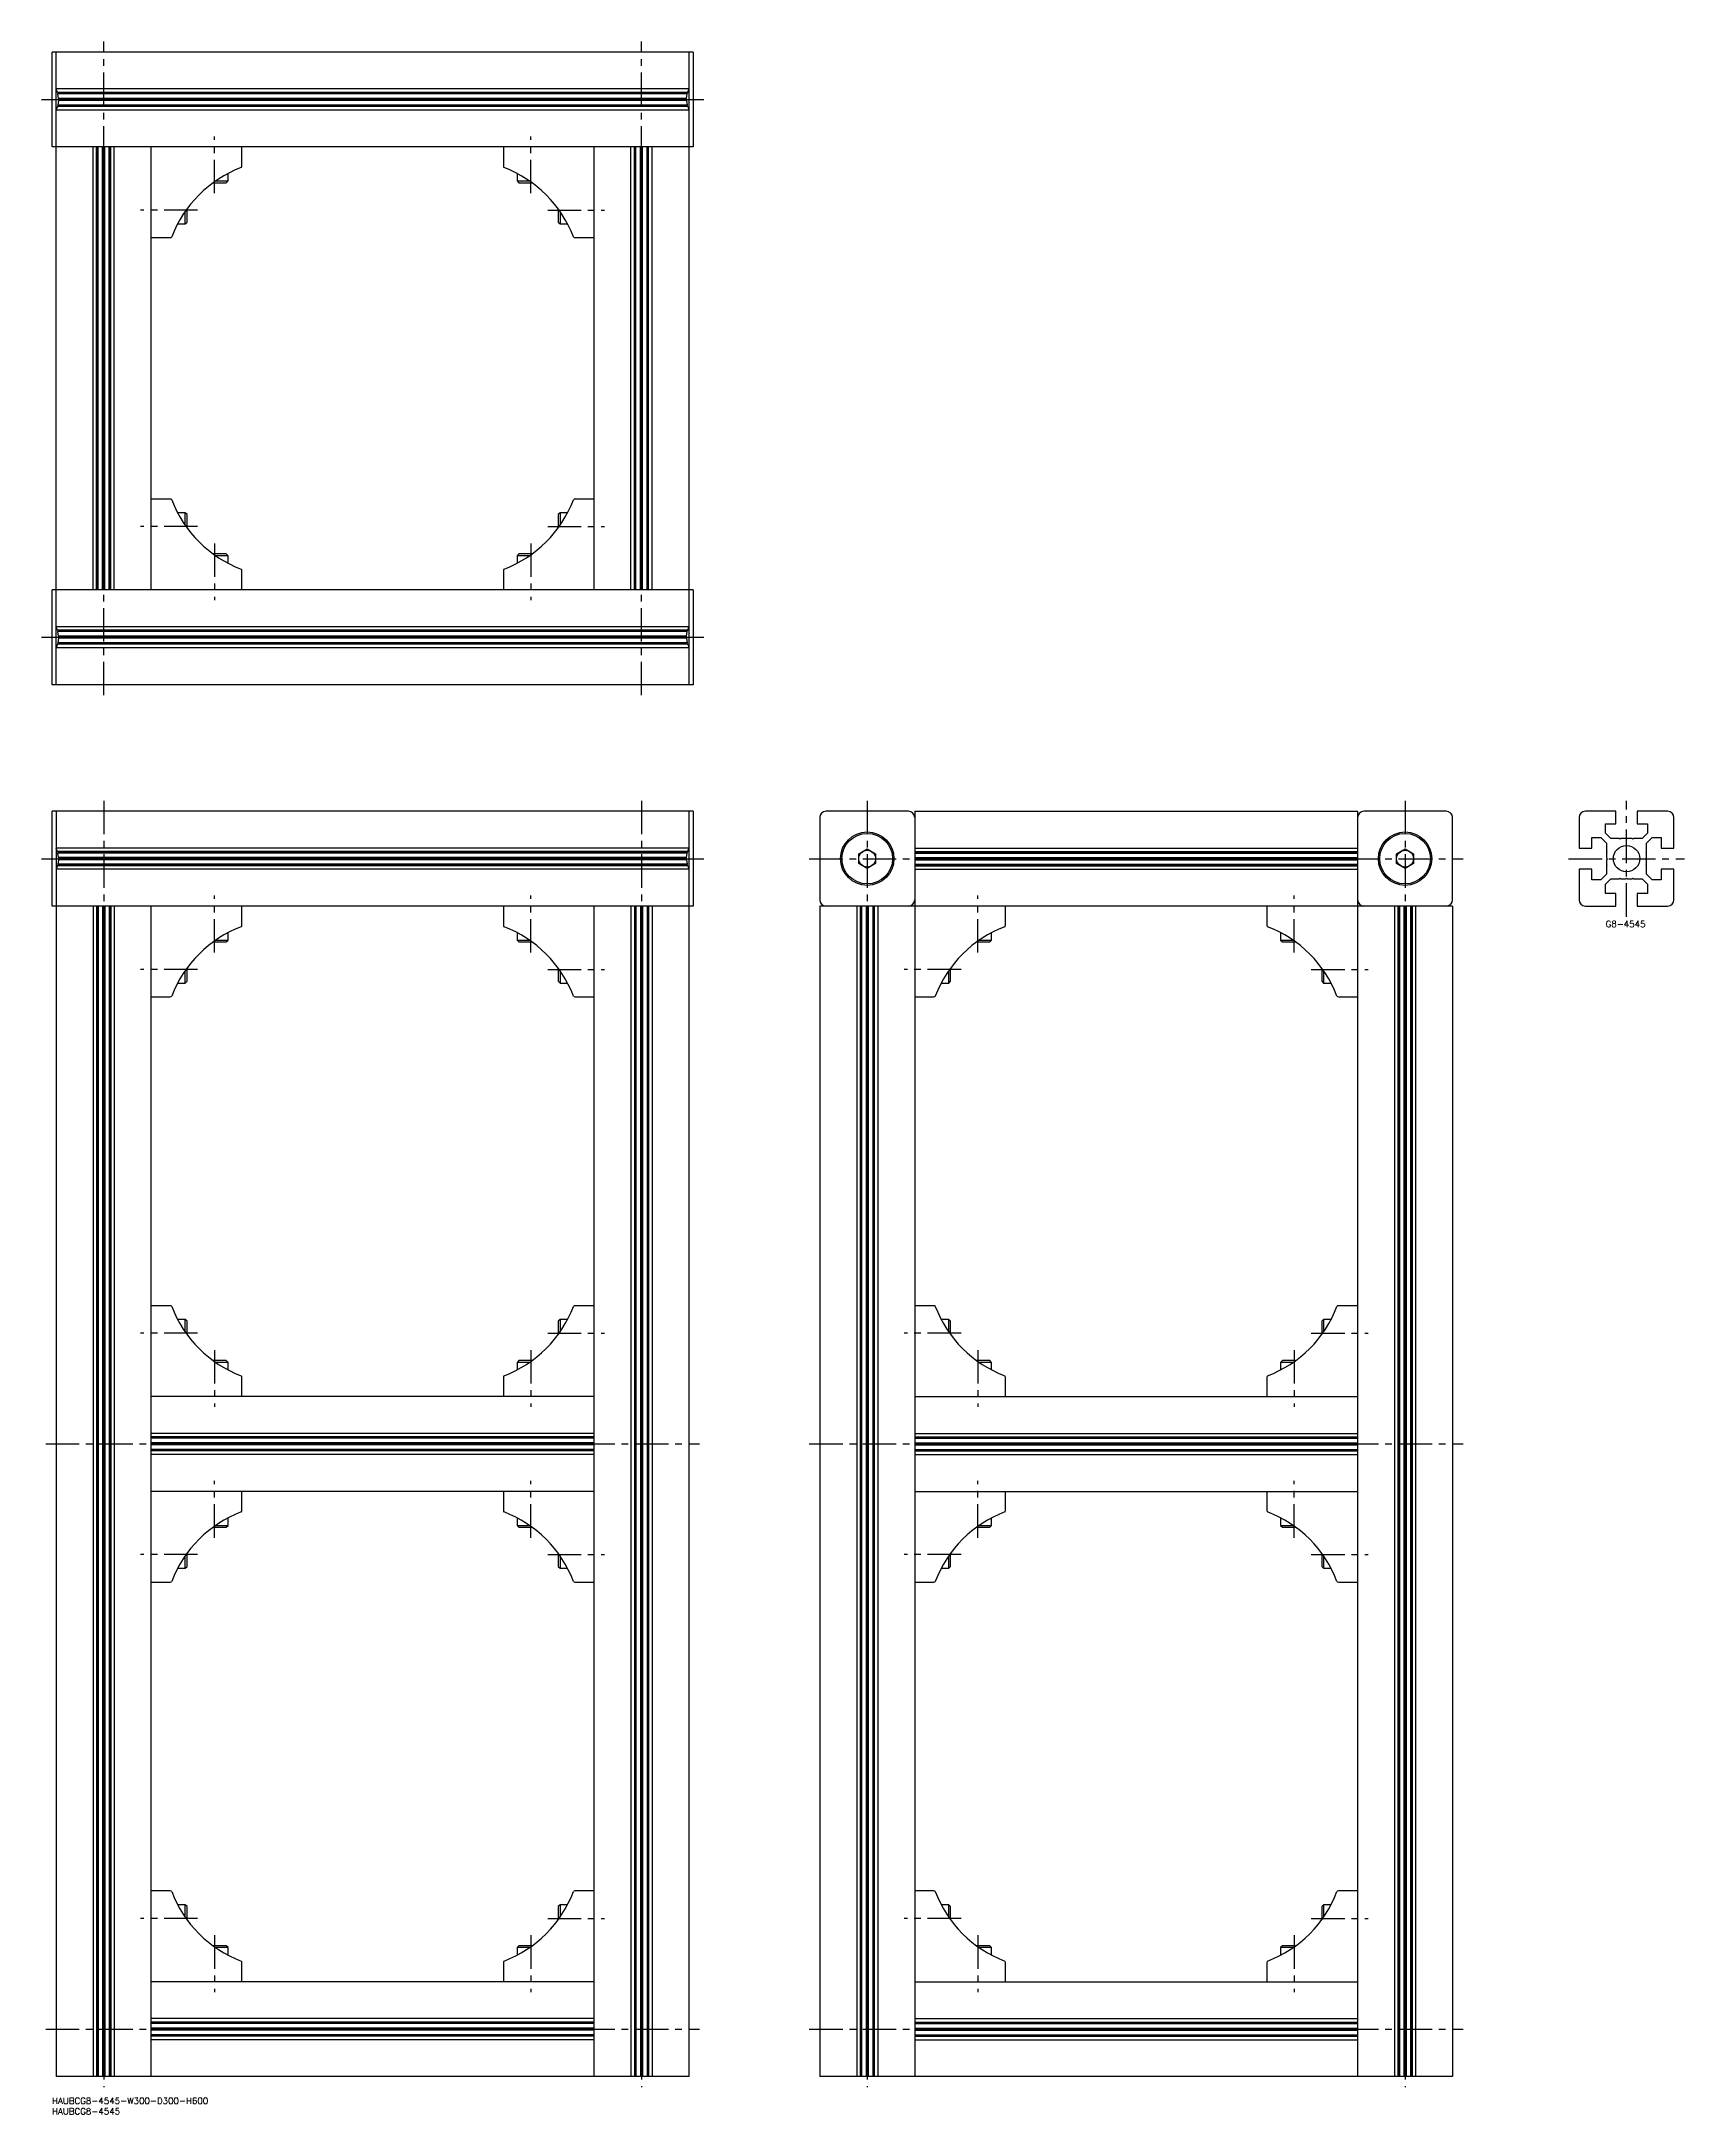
# Model space of a CAD drawing. Extents: x -5 to 774, y -8 to 975.
import ezdxf

# ---------------------------------------------------------------- set-up
doc = ezdxf.new("R2010")
doc.units = 0
doc.header["$LTSCALE"] = 0.5
doc.linetypes.add('CENTER', pattern=[50.8, 31.75, -6.35, 6.35, -6.35])
for name, color, linetype in [('MSM_CENTER', 1, 'CENTER'), ('MSM_CONTINUOUS', 7, 'CONTINUOUS'), ('MSM_PART_NUMBER', 7, 'CONTINUOUS')]:
    doc.layers.add(name, color=color, linetype=linetype)
doc.styles.get("Standard").update_dxf_attribs({"font": 'txt.shx', "height": 3, "bigfont": 'bigfont.shx'})

# ---------------------------------------------------------------- blocks, each defined once
blk = doc.blocks.new('*U8')
at = {"layer": 'MSM_PART_NUMBER'}
blk.add_text('HAUBCG8-4545-W300-D300-H600', height=3, dxfattribs=at).set_placement((0, -3))
blk = doc.blocks.new('*U9')
at = {"layer": 'MSM_PART_NUMBER'}
blk.add_text('HAUBCG8-4545', height=3, dxfattribs=at).set_placement((0, -8))
blk = doc.blocks.new('*U10')
at = {"layer": 'MSM_PART_NUMBER'}
blk.add_text('G8-4545', height=3, dxfattribs=at).set_placement((736.59, 554.97))

msp = doc.modelspace()

# ---------------------------------------------------------------- linework, layer by layer
at = {"layer": 'MSM_CENTER'}
for p, q in [((24.5, 665), (24.5, 975)), ((279.5, 665), (279.5, 975)), ((-5, 947.5), (309, 947.5)), ((77, 903), (77, 930)), ((227, 903), (227, 930)), ((69, 895), (42, 895)), ((235, 895), (262, 895)), ((69, 745), (42, 745)), ((235, 745), (262, 745)), ((77, 737), (77, 710)), ((227, 737), (227, 710)), ((-5, 692.5), (309, 692.5)), ((24.5, 615), (24.5, 5)), ((279.5, 615), (279.5, 5)), ((386.5, 615), (386.5, 5)), ((641.5, 615), (641.5, 5)), ((746.5, 560), (746.5, 615)), ((-5, 587.5), (309, 587.5)), ((359, 587.5), (669, 587.5)), ((719, 587.5), (774, 587.5)), ((77, 543), (77, 570)), ((227, 543), (227, 570)), ((439, 543), (439, 570)), ((589, 543), (589, 570)), ((69, 535), (42, 535)), ((235, 535), (262, 535)), ((431, 535), (404, 535)), ((597, 535), (624, 535)), ((69, 362.5), (42, 362.5)), ((77, 354.5), (77, 327.5)), ((227, 354.5), (227, 327.5)), ((235, 362.5), (262, 362.5)), ((431, 362.5), (404, 362.5)), ((439, 354.5), (439, 327.5)), ((589, 354.5), (589, 327.5)), ((597, 362.5), (624, 362.5)), ((-3, 310), (307, 310)), ((359, 310), (669, 310)), ((77, 265.5), (77, 292.5)), ((227, 265.5), (227, 292.5)), ((439, 265.5), (439, 292.5)), ((589, 265.5), (589, 292.5)), ((69, 257.5), (42, 257.5)), ((235, 257.5), (262, 257.5)), ((431, 257.5), (404, 257.5)), ((597, 257.5), (624, 257.5)), ((69, 85), (42, 85)), ((235, 85), (262, 85)), ((431, 85), (404, 85)), ((597, 85), (624, 85)), ((77, 77), (77, 50)), ((227, 77), (227, 50)), ((439, 77), (439, 50)), ((589, 77), (589, 50)), ((-3, 32.5), (307, 32.5)), ((359, 32.5), (669, 32.5))]:
    msp.add_line(p, q, dxfattribs=at)
at = {"layer": 'MSM_CONTINUOUS'}
for p, q in [((0, 925), (0, 970)), ((304, 970), (0, 970)), ((2, 670), (2, 970)), ((302, 970), (302, 670)), ((304, 970), (304, 925)), ((302, 952.5), (2, 952.5)), ((2.58, 950.85), (2, 952.31)), ((2.58, 944.15), (2, 942.69)), ((301.42, 950.85), (2.58, 950.85)), ((2.58, 950.85), (2.88, 950.5)), ((2.88, 944.5), (2.58, 944.15)), ((301.42, 944.15), (2.58, 944.15)), ((2.88, 950.5), (2.79, 950.15)), ((301.21, 950.15), (2.79, 950.15)), ((3.14, 948.02), (2.79, 950.15)), ((3.14, 946.98), (2.79, 944.85)), ((2.79, 944.85), (2.88, 944.5)), ((301.21, 944.85), (2.79, 944.85)), ((301.12, 950.5), (2.88, 950.5)), ((301.12, 944.5), (2.88, 944.5)), ((3.14, 948.02), (3.45, 947.5)), ((300.86, 948.02), (3.14, 948.02)), ((3.45, 947.5), (3.14, 946.98)), ((300.86, 946.98), (3.14, 946.98)), ((300.55, 947.5), (3.45, 947.5)), ((300.55, 947.5), (300.86, 948.02)), ((300.86, 946.98), (300.55, 947.5)), ((300.86, 948.02), (301.21, 950.15)), ((300.86, 946.98), (301.21, 944.85)), ((301.12, 950.5), (301.42, 950.85)), ((301.21, 950.15), (301.12, 950.5)), ((301.12, 944.5), (301.21, 944.85)), ((301.42, 944.15), (301.12, 944.5)), ((301.42, 950.85), (302, 952.31)), ((301.42, 944.15), (302, 942.69)), ((302, 942.5), (2, 942.5)), ((304, 925), (0, 925)), ((19.5, 715), (19.5, 925)), ((21.15, 715), (21.15, 925)), ((21.5, 715), (21.5, 925)), ((21.85, 715), (21.85, 925)), ((23.98, 715), (23.98, 925)), ((24.5, 715), (24.5, 925)), ((25.02, 715), (25.02, 925)), ((27.15, 715), (27.15, 925)), ((27.5, 715), (27.5, 925)), ((27.85, 715), (27.85, 925)), ((29.5, 715), (29.5, 925)), ((47, 715), (47, 925)), ((90, 915.91), (90, 925)), ((214, 925), (214, 915.91)), ((257, 715), (257, 925)), ((274.5, 715), (274.5, 925)), ((276.15, 715), (276.15, 925)), ((276.5, 715), (276.5, 925)), ((276.85, 715), (276.85, 925)), ((278.98, 715), (278.98, 925)), ((279.5, 715), (279.5, 925)), ((280.02, 715), (280.02, 925)), ((282.15, 715), (282.15, 925)), ((282.5, 715), (282.5, 925)), ((282.85, 715), (282.85, 925)), ((284.5, 715), (284.5, 925)), ((76.39, 908), (82.63, 908)), ((77.61, 908.87), (83.5, 908.87)), ((82.63, 908), (83.5, 908.87)), ((83.5, 908.87), (83.5, 912.42)), ((220.5, 912.42), (220.5, 908.87)), ((220.5, 908.87), (221.37, 908)), ((220.5, 908.87), (226.39, 908.87)), ((221.37, 908), (227.61, 908)), ((64, 889.37), (64, 895.61)), ((240, 895.61), (240, 889.37)), ((59.58, 888.5), (63.13, 888.5)), ((63.13, 888.5), (63.13, 894.39)), ((63.13, 888.5), (64, 889.37)), ((240, 889.37), (240.87, 888.5)), ((240.87, 894.39), (240.87, 888.5)), ((240.87, 888.5), (244.42, 888.5)), ((47, 882), (56.09, 882)), ((247.91, 882), (257, 882)), ((56.09, 758), (47, 758)), ((257, 758), (247.91, 758)), ((63.13, 751.5), (59.58, 751.5)), ((64, 750.63), (63.13, 751.5)), ((63.13, 745.61), (63.13, 751.5)), ((64, 744.39), (64, 750.63)), ((240.87, 751.5), (240, 750.63)), ((240, 750.63), (240, 744.39)), ((244.42, 751.5), (240.87, 751.5)), ((240.87, 751.5), (240.87, 745.61)), ((82.63, 732), (76.39, 732)), ((83.5, 731.13), (77.61, 731.13)), ((83.5, 731.13), (82.63, 732)), ((83.5, 727.58), (83.5, 731.13)), ((221.37, 732), (220.5, 731.13)), ((220.5, 731.13), (220.5, 727.58)), ((226.39, 731.13), (220.5, 731.13)), ((227.61, 732), (221.37, 732)), ((90, 715), (90, 724.09)), ((214, 724.09), (214, 715)), ((0, 670), (0, 715)), ((304, 715), (0, 715)), ((304, 715), (304, 670)), ((302, 697.5), (2, 697.5)), ((2.58, 695.85), (2, 697.31)), ((2.58, 689.15), (2, 687.69)), ((301.42, 695.85), (2.58, 695.85)), ((2.58, 695.85), (2.88, 695.5)), ((2.88, 689.5), (2.58, 689.15)), ((301.42, 689.15), (2.58, 689.15)), ((2.88, 695.5), (2.79, 695.15)), ((301.21, 695.15), (2.79, 695.15)), ((3.14, 693.02), (2.79, 695.15)), ((3.14, 691.98), (2.79, 689.85)), ((2.79, 689.85), (2.88, 689.5)), ((301.21, 689.85), (2.79, 689.85)), ((301.12, 695.5), (2.88, 695.5)), ((301.12, 689.5), (2.88, 689.5)), ((3.14, 693.02), (3.45, 692.5)), ((300.86, 693.02), (3.14, 693.02)), ((3.45, 692.5), (3.14, 691.98)), ((300.86, 691.98), (3.14, 691.98)), ((300.55, 692.5), (3.45, 692.5)), ((300.55, 692.5), (300.86, 693.02)), ((300.86, 691.98), (300.55, 692.5)), ((300.86, 693.02), (301.21, 695.15)), ((300.86, 691.98), (301.21, 689.85)), ((301.12, 695.5), (301.42, 695.85)), ((301.21, 695.15), (301.12, 695.5)), ((301.12, 689.5), (301.21, 689.85)), ((301.42, 689.15), (301.12, 689.5)), ((301.42, 695.85), (302, 697.31)), ((301.42, 689.15), (302, 687.69)), ((302, 687.5), (2, 687.5)), ((304, 670), (0, 670)), ((304, 610), (0, 610)), ((0, 565), (0, 610)), ((2, 610), (2, 10)), ((302, 610), (302, 10)), ((304, 610), (304, 565)), ((406, 610), (367, 610)), ((409, 610), (409, 10)), ((409, 610), (619, 610)), ((619, 610), (619, 10)), ((661, 610), (622, 610)), ((741.5, 610), (727, 610)), ((741.5, 604), (741.5, 610)), ((766, 610), (751.5, 610)), ((751.5, 610), (751.5, 604)), ((364, 607), (364, 568)), ((664, 568), (664, 607)), ((724, 607), (724, 592.5)), ((736.5, 599.62), (736.5, 604)), ((736.5, 604), (741.5, 604)), ((751.5, 604), (756.5, 604)), ((756.5, 604), (756.5, 599.62)), ((769, 592.5), (769, 607)), ((302, 592.5), (2, 592.5)), ((2.58, 590.85), (2, 592.31)), ((301.42, 590.85), (2.58, 590.85)), ((2.58, 590.85), (2.88, 590.5)), ((2.88, 590.5), (2.79, 590.15)), ((301.21, 590.15), (2.79, 590.15)), ((3.14, 588.02), (2.79, 590.15)), ((301.12, 590.5), (2.88, 590.5)), ((300.86, 588.02), (301.21, 590.15)), ((301.12, 590.5), (301.42, 590.85)), ((301.21, 590.15), (301.12, 590.5)), ((301.42, 590.85), (302, 592.31)), ((382.5, 589.81), (386.5, 592.12)), ((382.5, 585.19), (382.5, 589.81)), ((386.5, 592.12), (390.5, 589.81)), ((390.5, 589.81), (390.5, 585.19)), ((409, 592.5), (619, 592.5)), ((409, 590.85), (619, 590.85)), ((409, 590.5), (619, 590.5)), ((409, 590.15), (619, 590.15)), ((637.5, 589.81), (641.5, 592.12)), ((637.5, 585.19), (637.5, 589.81)), ((641.5, 592.12), (645.5, 589.81)), ((645.5, 589.81), (645.5, 585.19)), ((724, 592.5), (730, 592.5)), ((730, 597.5), (734.38, 597.5)), ((730, 592.5), (730, 597.5)), ((734.38, 597.5), (737, 594.88)), ((739.12, 597), (736.5, 599.62)), ((737, 594.88), (737, 590.85)), ((737, 590.85), (737.2, 590.5)), ((737.2, 590.5), (737, 590.15)), ((737, 590.15), (737, 588.02)), ((743.15, 597), (739.12, 597)), ((743.5, 596.8), (743.15, 597)), ((743.85, 597), (743.5, 596.8)), ((745.98, 597), (743.85, 597)), ((746.5, 596.7), (745.98, 597)), ((747.02, 597), (746.5, 596.7)), ((749.15, 597), (747.02, 597)), ((749.5, 596.8), (749.15, 597)), ((749.85, 597), (749.5, 596.8)), ((753.88, 597), (749.85, 597)), ((756.5, 599.62), (753.88, 597)), ((755.8, 590.5), (756, 590.85)), ((756, 590.15), (755.8, 590.5)), ((756, 594.88), (758.62, 597.5)), ((756, 590.85), (756, 594.88)), ((756, 588.02), (756, 590.15)), ((758.62, 597.5), (763, 597.5)), ((763, 597.5), (763, 592.5)), ((763, 592.5), (769, 592.5)), ((2.58, 584.15), (2, 582.69)), ((302, 582.5), (2, 582.5)), ((2.88, 584.5), (2.58, 584.15)), ((301.42, 584.15), (2.58, 584.15)), ((3.14, 586.98), (2.79, 584.85)), ((301.21, 584.85), (2.79, 584.85)), ((2.79, 584.85), (2.88, 584.5)), ((301.12, 584.5), (2.88, 584.5)), ((300.86, 588.02), (3.14, 588.02)), ((3.14, 588.02), (3.45, 587.5)), ((3.45, 587.5), (3.14, 586.98)), ((300.86, 586.98), (3.14, 586.98)), ((300.55, 587.5), (3.45, 587.5)), ((300.55, 587.5), (300.86, 588.02)), ((300.86, 586.98), (300.55, 587.5)), ((300.86, 586.98), (301.21, 584.85)), ((301.12, 584.5), (301.21, 584.85)), ((301.42, 584.15), (301.12, 584.5)), ((301.42, 584.15), (302, 582.69)), ((386.5, 582.88), (382.5, 585.19)), ((390.5, 585.19), (386.5, 582.88)), ((409, 588.02), (619, 588.02)), ((409, 587.5), (619, 587.5)), ((409, 586.98), (619, 586.98)), ((409, 584.85), (619, 584.85)), ((409, 584.5), (619, 584.5)), ((409, 584.15), (619, 584.15)), ((409, 582.5), (619, 582.5)), ((641.5, 582.88), (637.5, 585.19)), ((645.5, 585.19), (641.5, 582.88)), ((730, 582.5), (724, 582.5)), ((724, 582.5), (724, 568)), ((730, 577.5), (730, 582.5)), ((737, 580.12), (734.38, 577.5)), ((737, 588.02), (737.3, 587.5)), ((737.3, 587.5), (737, 586.98)), ((737, 586.98), (737, 584.85)), ((737, 584.85), (737.2, 584.5)), ((737.2, 584.5), (737, 584.15)), ((737, 584.15), (737, 580.12)), ((755.7, 587.5), (756, 588.02)), ((756, 586.98), (755.7, 587.5)), ((755.8, 584.5), (756, 584.85)), ((756, 584.15), (755.8, 584.5)), ((756, 584.85), (756, 586.98)), ((756, 580.12), (756, 584.15)), ((758.62, 577.5), (756, 580.12)), ((769, 582.5), (763, 582.5)), ((763, 582.5), (763, 577.5)), ((769, 568), (769, 582.5)), ((734.38, 577.5), (730, 577.5)), ((736.5, 575.38), (739.12, 578)), ((736.5, 571), (736.5, 575.38)), ((741.5, 571), (736.5, 571)), ((739.12, 578), (743.15, 578)), ((741.5, 565), (741.5, 571)), ((743.15, 578), (743.5, 578.2)), ((743.5, 578.2), (743.85, 578)), ((743.85, 578), (745.98, 578)), ((745.98, 578), (746.5, 578.3)), ((746.5, 578.3), (747.02, 578)), ((747.02, 578), (749.15, 578)), ((749.15, 578), (749.5, 578.2)), ((749.5, 578.2), (749.85, 578)), ((749.85, 578), (753.88, 578)), ((756.5, 571), (751.5, 571)), ((751.5, 571), (751.5, 565)), ((753.88, 578), (756.5, 575.38)), ((756.5, 575.38), (756.5, 571)), ((763, 577.5), (758.62, 577.5)), ((304, 565), (0, 565)), ((19.5, 565), (19.5, 10)), ((21.15, 565), (21.15, 10)), ((21.5, 565), (21.5, 10)), ((21.85, 565), (21.85, 10)), ((23.98, 565), (23.98, 10)), ((24.5, 565), (24.5, 10)), ((25.02, 565), (25.02, 10)), ((27.15, 565), (27.15, 10)), ((27.5, 565), (27.5, 10)), ((27.85, 565), (27.85, 10)), ((29.5, 565), (29.5, 10)), ((47, 10), (47, 565)), ((90, 555.91), (90, 565)), ((214, 565), (214, 555.91)), ((257, 10), (257, 565)), ((274.5, 565), (274.5, 10)), ((276.15, 565), (276.15, 10)), ((276.5, 565), (276.5, 10)), ((276.85, 565), (276.85, 10)), ((278.98, 565), (278.98, 10)), ((279.5, 565), (279.5, 10)), ((280.02, 565), (280.02, 10)), ((282.15, 565), (282.15, 10)), ((282.5, 565), (282.5, 10)), ((282.85, 565), (282.85, 10)), ((284.5, 565), (284.5, 10)), ((664, 565), (364, 565)), ((364, 565), (364, 10)), ((381.5, 565), (381.5, 10)), ((383.15, 565), (383.15, 10)), ((383.5, 565), (383.5, 10)), ((383.85, 565), (383.85, 10)), ((385.98, 565), (385.98, 10)), ((386.5, 565), (386.5, 10)), ((387.02, 565), (387.02, 10)), ((389.15, 565), (389.15, 10)), ((389.5, 565), (389.5, 10)), ((389.85, 565), (389.85, 10)), ((391.5, 565), (391.5, 10)), ((452, 555.91), (452, 565)), ((576, 565), (576, 555.91)), ((636.5, 565), (636.5, 10)), ((638.15, 565), (638.15, 10)), ((638.5, 565), (638.5, 10)), ((638.85, 565), (638.85, 10)), ((640.98, 565), (640.98, 10)), ((641.5, 565), (641.5, 10)), ((642.02, 565), (642.02, 10)), ((644.15, 565), (644.15, 10)), ((644.5, 565), (644.5, 10)), ((644.85, 565), (644.85, 10)), ((646.5, 565), (646.5, 10)), ((664, 565), (664, 10)), ((727, 565), (741.5, 565)), ((751.5, 565), (766, 565)), ((83.5, 548.87), (83.5, 552.42)), ((220.5, 552.42), (220.5, 548.87)), ((445.5, 548.87), (445.5, 552.42)), ((582.5, 552.42), (582.5, 548.87)), ((76.39, 548), (82.63, 548)), ((77.61, 548.87), (83.5, 548.87)), ((82.63, 548), (83.5, 548.87)), ((220.5, 548.87), (221.37, 548)), ((220.5, 548.87), (226.39, 548.87)), ((221.37, 548), (227.61, 548)), ((438.39, 548), (444.63, 548)), ((439.61, 548.87), (445.5, 548.87)), ((444.63, 548), (445.5, 548.87)), ((582.5, 548.87), (583.37, 548)), ((582.5, 548.87), (588.39, 548.87)), ((583.37, 548), (589.61, 548)), ((63.13, 528.5), (63.13, 534.39)), ((64, 529.37), (64, 535.61)), ((240, 535.61), (240, 529.37)), ((240.87, 534.39), (240.87, 528.5)), ((425.13, 528.5), (425.13, 534.39)), ((426, 529.37), (426, 535.61)), ((602, 535.61), (602, 529.37)), ((602.87, 534.39), (602.87, 528.5)), ((47, 522), (56.09, 522)), ((59.58, 528.5), (63.13, 528.5)), ((63.13, 528.5), (64, 529.37)), ((240, 529.37), (240.87, 528.5)), ((240.87, 528.5), (244.42, 528.5)), ((247.91, 522), (257, 522)), ((409, 522), (418.09, 522)), ((421.58, 528.5), (425.13, 528.5)), ((425.13, 528.5), (426, 529.37)), ((602, 529.37), (602.87, 528.5)), ((602.87, 528.5), (606.42, 528.5)), ((609.91, 522), (619, 522)), ((56.09, 375.5), (47, 375.5)), ((257, 375.5), (247.91, 375.5)), ((418.09, 375.5), (409, 375.5)), ((619, 375.5), (609.91, 375.5)), ((63.13, 369), (59.58, 369)), ((64, 368.13), (63.13, 369)), ((63.13, 363.11), (63.13, 369)), ((64, 361.89), (64, 368.13)), ((240.87, 369), (240, 368.13)), ((240, 368.13), (240, 361.89)), ((244.42, 369), (240.87, 369)), ((240.87, 369), (240.87, 363.11)), ((425.13, 369), (421.58, 369)), ((426, 368.13), (425.13, 369)), ((425.13, 363.11), (425.13, 369)), ((426, 361.89), (426, 368.13)), ((602.87, 369), (602, 368.13)), ((602, 368.13), (602, 361.89)), ((606.42, 369), (602.87, 369)), ((602.87, 369), (602.87, 363.11)), ((82.63, 349.5), (76.39, 349.5)), ((83.5, 348.63), (77.61, 348.63)), ((83.5, 348.63), (82.63, 349.5)), ((83.5, 345.08), (83.5, 348.63)), ((221.37, 349.5), (220.5, 348.63)), ((220.5, 348.63), (220.5, 345.08)), ((226.39, 348.63), (220.5, 348.63)), ((227.61, 349.5), (221.37, 349.5)), ((444.63, 349.5), (438.39, 349.5)), ((445.5, 348.63), (439.61, 348.63)), ((445.5, 348.63), (444.63, 349.5)), ((445.5, 345.08), (445.5, 348.63)), ((583.37, 349.5), (582.5, 348.63)), ((582.5, 348.63), (582.5, 345.08)), ((588.39, 348.63), (582.5, 348.63)), ((589.61, 349.5), (583.37, 349.5)), ((90, 332.5), (90, 341.59)), ((214, 341.59), (214, 332.5)), ((452, 332.5), (452, 341.59)), ((576, 341.59), (576, 332.5)), ((257, 332.5), (47, 332.5)), ((409, 332.5), (619, 332.5)), ((257, 315), (47, 315)), ((409, 315), (619, 315)), ((257, 313.35), (47, 313.35)), ((257, 313), (47, 313)), ((257, 312.65), (47, 312.65)), ((257, 310.52), (47, 310.52)), ((257, 310), (47, 310)), ((257, 309.48), (47, 309.48)), ((257, 307.35), (47, 307.35)), ((257, 307), (47, 307)), ((257, 306.65), (47, 306.65)), ((257, 305), (47, 305)), ((409, 313.35), (619, 313.35)), ((409, 313), (619, 313)), ((409, 312.65), (619, 312.65)), ((409, 310.52), (619, 310.52)), ((409, 310), (619, 310)), ((409, 309.48), (619, 309.48)), ((409, 307.35), (619, 307.35)), ((409, 307), (619, 307)), ((409, 306.65), (619, 306.65)), ((409, 305), (619, 305)), ((257, 287.5), (47, 287.5)), ((90, 278.41), (90, 287.5)), ((214, 287.5), (214, 278.41)), ((409, 287.5), (619, 287.5)), ((452, 278.41), (452, 287.5)), ((576, 287.5), (576, 278.41)), ((76.39, 270.5), (82.63, 270.5)), ((77.61, 271.37), (83.5, 271.37)), ((82.63, 270.5), (83.5, 271.37)), ((83.5, 271.37), (83.5, 274.92)), ((220.5, 274.92), (220.5, 271.37)), ((220.5, 271.37), (221.37, 270.5)), ((220.5, 271.37), (226.39, 271.37)), ((221.37, 270.5), (227.61, 270.5)), ((438.39, 270.5), (444.63, 270.5)), ((439.61, 271.37), (445.5, 271.37)), ((444.63, 270.5), (445.5, 271.37)), ((445.5, 271.37), (445.5, 274.92)), ((582.5, 274.92), (582.5, 271.37)), ((582.5, 271.37), (583.37, 270.5)), ((582.5, 271.37), (588.39, 271.37)), ((583.37, 270.5), (589.61, 270.5)), ((63.13, 251), (63.13, 256.89)), ((64, 251.87), (64, 258.11)), ((240, 258.11), (240, 251.87)), ((240.87, 256.89), (240.87, 251)), ((425.13, 251), (425.13, 256.89)), ((426, 251.87), (426, 258.11)), ((602, 258.11), (602, 251.87)), ((602.87, 256.89), (602.87, 251)), ((59.58, 251), (63.13, 251)), ((63.13, 251), (64, 251.87)), ((240, 251.87), (240.87, 251)), ((240.87, 251), (244.42, 251)), ((421.58, 251), (425.13, 251)), ((425.13, 251), (426, 251.87)), ((602, 251.87), (602.87, 251)), ((602.87, 251), (606.42, 251)), ((47, 244.5), (56.09, 244.5)), ((247.91, 244.5), (257, 244.5)), ((409, 244.5), (418.09, 244.5)), ((609.91, 244.5), (619, 244.5)), ((56.09, 98), (47, 98)), ((63.13, 91.5), (59.58, 91.5)), ((64, 90.63), (63.13, 91.5)), ((63.13, 85.61), (63.13, 91.5)), ((64, 84.39), (64, 90.63)), ((240.87, 91.5), (240, 90.63)), ((240, 90.63), (240, 84.39)), ((244.42, 91.5), (240.87, 91.5)), ((240.87, 91.5), (240.87, 85.61)), ((257, 98), (247.91, 98)), ((418.09, 98), (409, 98)), ((425.13, 91.5), (421.58, 91.5)), ((426, 90.63), (425.13, 91.5)), ((425.13, 85.61), (425.13, 91.5)), ((426, 84.39), (426, 90.63)), ((602.87, 91.5), (602, 90.63)), ((602, 90.63), (602, 84.39)), ((606.42, 91.5), (602.87, 91.5)), ((602.87, 91.5), (602.87, 85.61)), ((619, 98), (609.91, 98)), ((82.63, 72), (76.39, 72)), ((83.5, 71.13), (77.61, 71.13)), ((83.5, 71.13), (82.63, 72)), ((83.5, 67.58), (83.5, 71.13)), ((221.37, 72), (220.5, 71.13)), ((220.5, 71.13), (220.5, 67.58)), ((226.39, 71.13), (220.5, 71.13)), ((227.61, 72), (221.37, 72)), ((444.63, 72), (438.39, 72)), ((445.5, 71.13), (439.61, 71.13)), ((445.5, 71.13), (444.63, 72)), ((445.5, 67.58), (445.5, 71.13)), ((583.37, 72), (582.5, 71.13)), ((582.5, 71.13), (582.5, 67.58)), ((588.39, 71.13), (582.5, 71.13)), ((589.61, 72), (583.37, 72)), ((90, 55), (90, 64.09)), ((214, 64.09), (214, 55)), ((452, 55), (452, 64.09)), ((576, 64.09), (576, 55)), ((257, 55), (47, 55)), ((409, 55), (619, 55)), ((257, 37.5), (47, 37.5)), ((257, 35.85), (47, 35.85)), ((257, 35.5), (47, 35.5)), ((257, 35.15), (47, 35.15)), ((257, 33.02), (47, 33.02)), ((257, 32.5), (47, 32.5)), ((257, 31.98), (47, 31.98)), ((257, 29.85), (47, 29.85)), ((257, 29.5), (47, 29.5)), ((409, 37.5), (619, 37.5)), ((409, 35.85), (619, 35.85)), ((409, 35.5), (619, 35.5)), ((409, 35.15), (619, 35.15)), ((409, 33.02), (619, 33.02)), ((409, 32.5), (619, 32.5)), ((409, 31.98), (619, 31.98)), ((409, 29.85), (619, 29.85)), ((409, 29.5), (619, 29.5)), ((257, 29.15), (47, 29.15)), ((257, 27.5), (47, 27.5)), ((409, 29.15), (619, 29.15)), ((409, 27.5), (619, 27.5)), ((302, 10), (2, 10)), ((664, 10), (364, 10))]:
    msp.add_line(p, q, dxfattribs=at)
for centre, radius in [((386.5, 587.5), 12.65), ((641.5, 587.5), 12.65), ((386.5, 587.5), 12), ((386.5, 587.5), 4), ((641.5, 587.5), 12), ((641.5, 587.5), 4), ((746.5, 587.5), 6.25)]:
    msp.add_circle(centre, radius, dxfattribs=at)
for centre, radius, start, end in [((109.78, 862.22), 56.67, 110.7505, 159.2495), ((89, 915.91), 1, 315, 0), ((215, 915.91), 1, 180, 225), ((194.22, 862.22), 56.67, 20.7505, 69.2495), ((56.09, 883), 1, 270, 315), ((247.91, 883), 1, 225, 270), ((56.09, 757), 1, 45, 90), ((109.78, 777.78), 56.67, 200.7505, 249.2495), ((194.22, 777.78), 56.67, 290.7505, 339.2495), ((247.91, 757), 1, 90, 135), ((89, 724.09), 1, 0, 45), ((215, 724.09), 1, 135, 180), ((367, 607), 3, 90, 180), ((406, 607), 3, 0, 90), ((622, 607), 3, 90, 180), ((661, 607), 3, 0, 90), ((727, 607), 3, 90, 180), ((766, 607), 3, 0, 90), ((367, 568), 3, 180, 270), ((406, 568), 3, 270, 0), ((622, 568), 3, 180, 270), ((661, 568), 3, 270, 0), ((727, 568), 3, 180, 270), ((766, 568), 3, 270, 0), ((109.78, 502.22), 56.67, 110.7505, 159.2495), ((89, 555.91), 1, 315, 0), ((215, 555.91), 1, 180, 225), ((194.22, 502.22), 56.67, 20.7505, 69.2495), ((471.78, 502.22), 56.67, 110.7505, 159.2495), ((451, 555.91), 1, 315, 0), ((577, 555.91), 1, 180, 225), ((556.22, 502.22), 56.67, 20.7505, 69.2495), ((56.09, 523), 1, 270, 315), ((247.91, 523), 1, 225, 270), ((418.09, 523), 1, 270, 315), ((609.91, 523), 1, 225, 270), ((56.09, 374.5), 1, 45, 90), ((109.78, 395.28), 56.67, 200.7505, 249.2495), ((194.22, 395.28), 56.67, 290.7505, 339.2495), ((247.91, 374.5), 1, 90, 135), ((418.09, 374.5), 1, 45, 90), ((471.78, 395.28), 56.67, 200.7505, 249.2495), ((556.22, 395.28), 56.67, 290.7505, 339.2495), ((609.91, 374.5), 1, 90, 135), ((89, 341.59), 1, 0, 45), ((215, 341.59), 1, 135, 180), ((451, 341.59), 1, 0, 45), ((577, 341.59), 1, 135, 180), ((109.78, 224.72), 56.67, 110.7505, 159.2495), ((89, 278.41), 1, 315, 0), ((215, 278.41), 1, 180, 225), ((194.22, 224.72), 56.67, 20.7505, 69.2495), ((471.78, 224.72), 56.67, 110.7505, 159.2495), ((451, 278.41), 1, 315, 0), ((577, 278.41), 1, 180, 225), ((556.22, 224.72), 56.67, 20.7505, 69.2495), ((56.09, 245.5), 1, 270, 315), ((247.91, 245.5), 1, 225, 270), ((418.09, 245.5), 1, 270, 315), ((609.91, 245.5), 1, 225, 270), ((56.09, 97), 1, 45, 90), ((109.78, 117.78), 56.67, 200.7505, 249.2495), ((194.22, 117.78), 56.67, 290.7505, 339.2495), ((247.91, 97), 1, 90, 135), ((418.09, 97), 1, 45, 90), ((471.78, 117.78), 56.67, 200.7505, 249.2495), ((556.22, 117.78), 56.67, 290.7505, 339.2495), ((609.91, 97), 1, 90, 135), ((89, 64.09), 1, 0, 45), ((215, 64.09), 1, 135, 180), ((451, 64.09), 1, 0, 45), ((577, 64.09), 1, 135, 180)]:
    msp.add_arc(centre, radius, start, end, dxfattribs=at)

# ---------------------------------------------------------------- block references
for name in ['*U10', '*U8', '*U9']:
    msp.add_blockref(name, (0, 0), dxfattribs=at)

doc.saveas('drawing.dxf')
